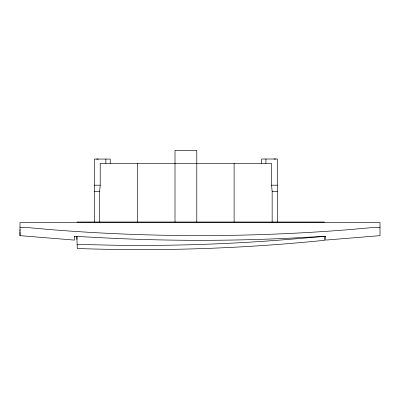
<?xml version="1.0" encoding="UTF-8"?>
<svg xmlns="http://www.w3.org/2000/svg" width="400" height="400" viewBox="0 0 400 400"><rect width="100%" height="100%" fill="white"/><g stroke="black" fill="none" stroke-linecap="round" stroke-linejoin="round"><path stroke-width="0.6" d="M74.45 236.19L74.45 240.09L20 235.66L20 222.56L380 222.555L380 235.66L325.55 240.09L325.55 236.19M272.155 222.27L272.155 191.515L271.58 185.195L271.58 163.42L100.215 163.42L100.215 185.205L99.64 191.53L99.64 222.28M77.14 244.825L83.46 244.515L112.1 245.185A1808.41 1808.41 0 0 0 289.735 239.295L323.44 236.48L324.59 236.615L324.71 240.285C242.545 248.665 159.805 251.41 77.26 248.49L76.86 236.425M110.225 163.42L110.22 159.065L94.425 159.07L94.43 222.28M277.375 222.27L277.37 159.01L261.57 159.02L261.575 163.42M274 159.01L275.63 159.01M96.665 159.07L98.295 159.07M94.425 185.205L100.215 185.205M271.58 185.195L277.37 185.19M94.425 191.53L99.64 191.53M272.155 191.515L277.375 191.515M76.92 222.015L324.51 222.015M265.925 159.02L265.93 163.42M105.865 159.065L105.865 163.42M234.115 163.42L234.115 221.91M196.785 221.91L196.785 150.35L175.01 150.35L175.01 221.91M137.68 163.42L137.68 221.91M76.92 236.325L76.92 239.495M20 229.585L20 230.675M20 231.77L20 235.66M380 227.75A8.67 0.825 -5.1 0 0 371.29 227.685L350.015 229.57A1871.115 1871.115 0 0 1 49.985 229.57L28.71 227.685A8.67 0.825 5.1 0 0 20 227.75M74.45 236.635A8.685 0.525 4.1 0 1 77 236.445L109.705 238.15A1875.845 1875.845 0 0 0 290.295 238.15L323 236.445A8.685 0.525 -4.1 0 1 325.55 236.635"/></g></svg>
